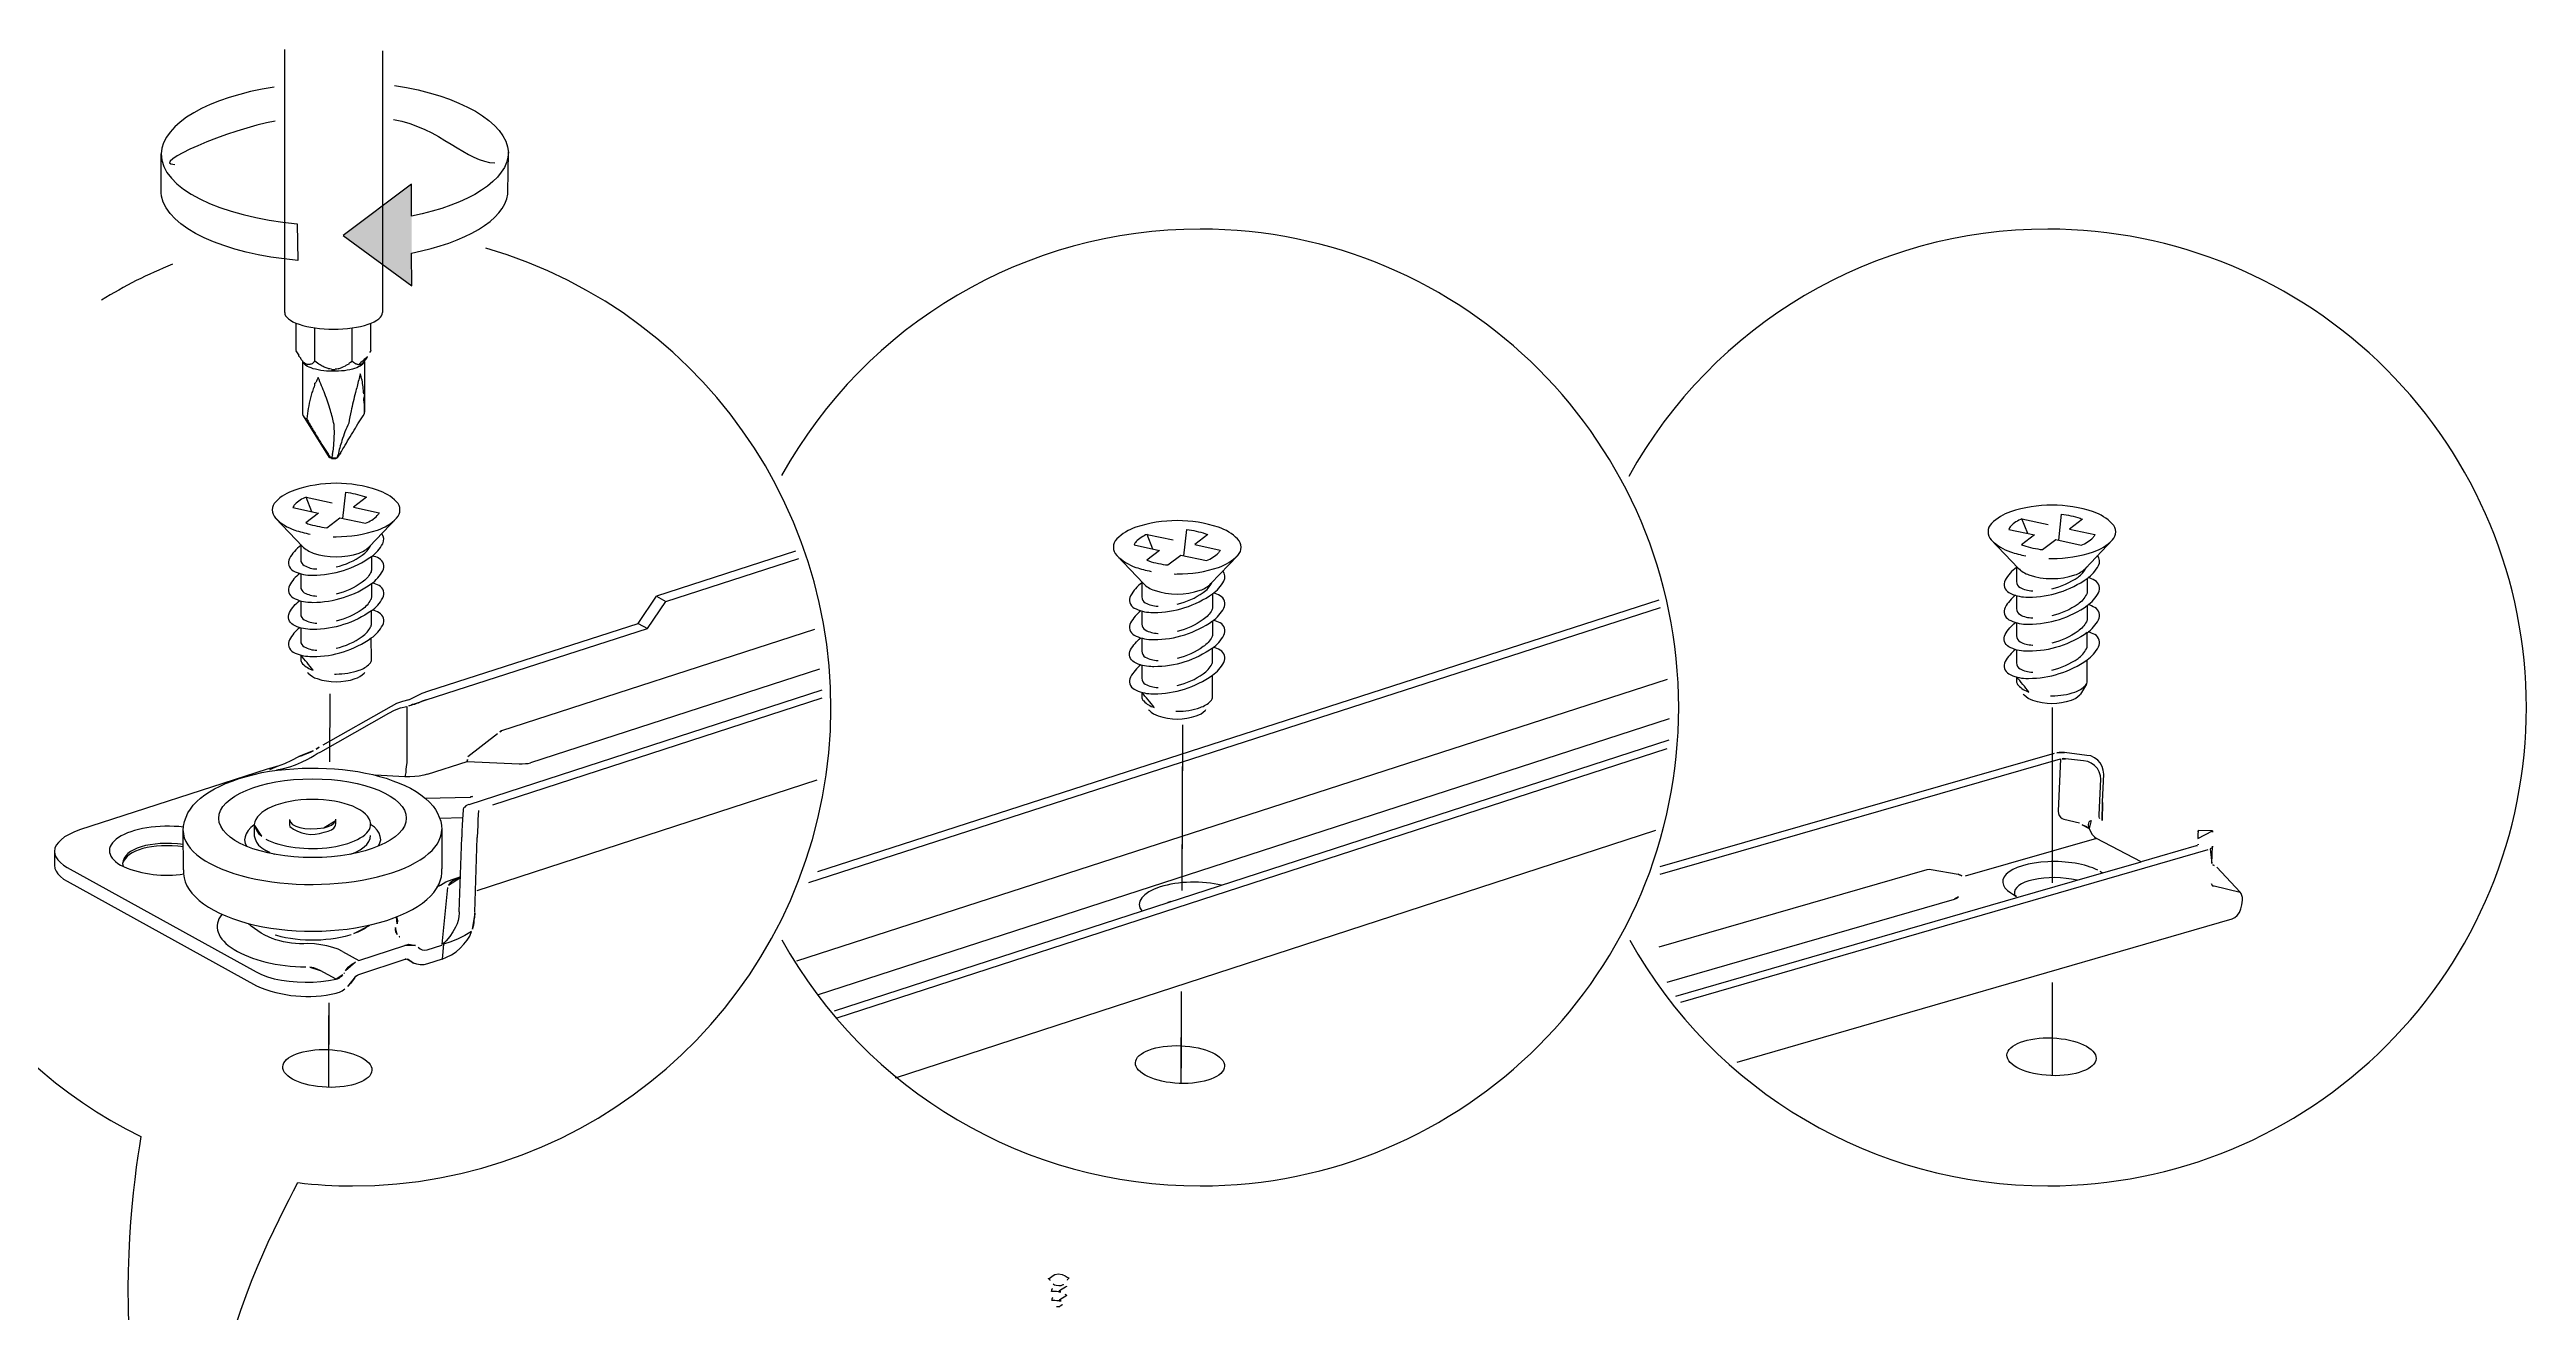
# Model space of a CAD drawing. Header units: metres. Extents: x -30.9 to 24.7, y -10.3 to 6.8.
# Drawn here: x 3.426 to 5.399, y 5.474 to 6.478 of the extents above; entities that cross this region are included whole.
import ezdxf

# ---------------------------------------------------------------- set-up
doc = ezdxf.new("R2010")
doc.units = ezdxf.units.M
doc.header["$MEASUREMENT"] = 0
doc.layers.add('PDF_Working_Num_Penna__255_Num_Penna__255', color=255, linetype='Continuous', lineweight=18)
doc.layers.add('PDF_Working_Num_Penna__7_Num_Penna__7', color=7, linetype='Continuous', lineweight=18)
doc.styles.add('GENERATED_STYLE_1', font='')
doc.styles.get('GENERATED_STYLE_1').set_extended_font_data('Arial')

msp = doc.modelspace()

# ---------------------------------------------------------------- hatches: boundary and pattern name
at = {"layer": 'PDF_Working_Num_Penna__7_Num_Penna__7', "linetype": 'Continuous', "lineweight": 18}
msp.add_hatch(color=7, dxfattribs=at).paths.add_polyline_path([(3.7145, 6.3703), (3.66, 6.3294), (3.7147, 6.2892)])

# ---------------------------------------------------------------- linework, layer by layer
at = {"layer": 'PDF_Working_Num_Penna__255_Num_Penna__255', "color": 255, "linetype": 'Continuous', "lineweight": 18, "flags": 128}
for points in [[(3.5154, 6.3606), (3.515, 6.3633), (3.515, 6.3943)], [(3.7913, 6.3623), (3.7914, 6.3638), (3.7917, 6.3958)], [(3.7145, 6.3447), (3.7145, 6.3703), (3.66, 6.3294), (3.7147, 6.2892), (3.7146, 6.3153)], [(3.6235, 6.3387), (3.6239, 6.3095)], [(3.6496, 5.9176), (3.6498, 5.9566)], [(5.0218, 5.8173), (5.0218, 5.9439)], [(4.3284, 5.815), (4.3289, 5.9318)], [(3.6487, 5.661), (3.6488, 5.7077)], [(4.3278, 5.6658), (4.328, 5.7149)], [(5.0218, 5.6726), (5.0218, 5.7218)]]:
    msp.add_lwpolyline(points, dxfattribs=at)
at = {"layer": 'PDF_Working_Num_Penna__255_Num_Penna__255', "color": 255, "linetype": 'Continuous', "lineweight": 18}
for points in [[(3.515, 6.3943), (3.515, 6.3671), (3.5615, 6.3444), (3.6235, 6.3387)], [(3.515, 6.3943), (3.515, 6.3671), (3.5615, 6.3444), (3.6235, 6.3387)], [(3.7917, 6.3958), (3.7917, 6.3734), (3.7603, 6.354), (3.7145, 6.3447)], [(3.7917, 6.3958), (3.7917, 6.3734), (3.7603, 6.354), (3.7145, 6.3447)], [(3.6239, 6.3095), (3.5651, 6.3147), (3.5203, 6.3353), (3.5154, 6.3606)], [(3.6239, 6.3095), (3.5651, 6.3147), (3.5203, 6.3353), (3.5154, 6.3606)], [(3.7146, 6.3153), (3.7574, 6.3239), (3.7886, 6.3415), (3.7913, 6.3623)], [(3.7146, 6.3153), (3.7574, 6.3239), (3.7886, 6.3415), (3.7913, 6.3623)]]:
    msp.add_open_spline(points, degree=3, dxfattribs=at)
at = {"layer": 'PDF_Working_Num_Penna__7_Num_Penna__7', "color": 7, "linetype": 'Continuous', "lineweight": 18, "flags": 128}
for points in [[(3.6136, 6.2679), (3.6136, 6.4775)], [(3.6913, 6.4766), (3.6913, 6.2679)], [(3.5154, 6.3606), (3.515, 6.3633), (3.515, 6.3943)], [(3.7913, 6.3623), (3.7914, 6.3638), (3.7917, 6.3958)], [(3.7145, 6.3447), (3.7145, 6.3703), (3.66, 6.3294), (3.7147, 6.2892), (3.7146, 6.3153)], [(3.6235, 6.3387), (3.6239, 6.3095)], [(3.6227, 6.238), (3.6227, 6.2594)], [(3.6673, 6.2291), (3.6673, 6.2556)], [(3.6822, 6.238), (3.6822, 6.2594)], [(3.6757, 6.2268), (3.6748, 6.226), (3.6737, 6.2253), (3.6724, 6.2246), (3.6709, 6.2239), (3.6692, 6.2234), (3.6674, 6.2228), (3.6654, 6.2223), (3.6633, 6.222), (3.6611, 6.2216), (3.6588, 6.2214), (3.6565, 6.2212), (3.654, 6.2211), (3.6517, 6.2211), (3.6493, 6.2212), (3.6469, 6.2213), (3.6446, 6.2215), (3.6423, 6.2218), (3.6402, 6.2222), (3.6381, 6.2227), (3.6363, 6.2232), (3.6345, 6.2238), (3.633, 6.2244), (3.6316, 6.225), (3.6304, 6.2258), (3.6295, 6.2265), (3.6288, 6.2273), (3.6284, 6.2277)], [(3.677, 6.2286), (3.677, 6.1886)], [(3.6493, 6.1524), (3.6284, 6.1855)], [(3.6306, 6.1209), (3.6514, 6.1164)], [(4.9974, 6.1035), (5.0182, 6.099)], [(4.0204, 6.0777), (3.9097, 6.042), (3.9172, 6.0378)], [(4.3006, 6.0912), (4.3214, 6.0867)], [(3.8951, 6.0202), (3.9026, 6.0163), (3.9172, 6.0378), (4.023, 6.072)], [(3.7124, 5.9593), (3.7176, 5.9621), (3.7231, 5.9646), (3.7284, 5.9665), (3.8951, 6.0202), (3.9097, 6.042)], [(4.0381, 5.8226), (4.7085, 6.039)], [(4.0311, 5.8138), (4.7094, 6.0328)], [(3.7262, 5.9593), (3.9025, 6.0163)], [(4.0355, 6.0155), (3.7862, 5.9347)], [(4.0395, 5.9837), (3.8094, 5.909)], [(3.7124, 5.9593), (3.7074, 5.958), (3.7027, 5.9563), (3.6983, 5.9541), (3.6438, 5.9231)], [(3.6496, 5.91), (3.6498, 5.9641)], [(3.7605, 5.8759), (4.0417, 5.9672)], [(3.7793, 5.8756), (4.0418, 5.9608)], [(4.7148, 5.9756), (4.0212, 5.751)], [(3.6422, 5.9179), (3.6966, 5.9488), (3.701, 5.9511), (3.7057, 5.953), (3.7107, 5.9541)], [(3.7107, 5.9541), (3.7107, 5.9143), (3.7107, 5.9118), (3.7107, 5.909), (3.7104, 5.9062), (3.7101, 5.9037), (3.7099, 5.9013), (3.7096, 5.8993), (3.7093, 5.898)], [(4.7164, 5.9441), (4.0377, 5.724)], [(4.3284, 5.8074), (4.3289, 5.9393)], [(5.0218, 5.8134), (5.0218, 5.9532)], [(3.7594, 5.9143), (3.7831, 5.9326)], [(4.0516, 5.7116), (4.7163, 5.9274)], [(4.0535, 5.7058), (4.7149, 5.9206)], [(3.602, 5.9049), (3.6007, 5.9044), (3.5996, 5.904), (3.45, 5.8557)], [(3.5329, 5.8239), (3.5327, 5.8551), (3.5329, 5.8587), (3.5338, 5.8623), (3.5349, 5.8659), (3.5363, 5.8692), (3.5385, 5.8723), (3.5407, 5.8753), (3.5434, 5.8783), (3.5465, 5.881), (3.5498, 5.8836), (3.5537, 5.8861), (3.5576, 5.8883), (3.562, 5.8905), (3.5664, 5.8927), (3.5717, 5.8946), (3.5772, 5.8966), (3.583, 5.8983), (3.5891, 5.8999), (3.5954, 5.9013), (3.6015, 5.9024), (3.6079, 5.9032), (3.6142, 5.9037), (3.6208, 5.9044), (3.6275, 5.9049), (3.6339, 5.9049), (3.6402, 5.9049), (3.6468, 5.9046), (3.6532, 5.9044), (3.6596, 5.9037), (3.6656, 5.903), (3.6717, 5.9022), (3.6778, 5.901), (3.6836, 5.8999), (3.6891, 5.8983), (3.6944, 5.8969), (3.6996, 5.8949), (3.7046, 5.893), (3.7093, 5.8911), (3.7138, 5.8889), (3.7182, 5.8864), (3.722, 5.8836), (3.7256, 5.8808), (3.7289, 5.8778), (3.7317, 5.8745), (3.7337, 5.872), (3.7353, 5.8689), (3.7367, 5.8659), (3.7378, 5.8626), (3.7383, 5.8593), (3.7386, 5.856), (3.7386, 5.8247)], [(3.607, 5.9035), (3.6126, 5.9046), (3.6176, 5.906), (3.6222, 5.9076), (3.627, 5.9096), (3.6319, 5.9121), (3.6344, 5.9135), (3.6369, 5.9149), (3.6394, 5.9165), (3.6422, 5.9179)], [(3.6079, 5.9065), (3.6137, 5.9087), (3.6192, 5.9112), (3.6247, 5.9143)], [(3.7273, 5.9002), (3.7243, 5.8993), (3.7207, 5.8985), (3.7171, 5.8983), (3.7132, 5.898), (3.7093, 5.898), (3.6855, 5.8993)], [(3.7273, 5.9002), (3.7588, 5.9101), (3.8002, 5.9082), (3.8028, 5.9082), (3.8053, 5.9085), (3.8075, 5.9087), (3.8094, 5.909)], [(4.7091, 5.8205), (5.028, 5.9124)], [(4.7093, 5.8265), (5.0233, 5.9168)], [(5.028, 5.9124), (5.0263, 5.8706), (5.0266, 5.8687), (5.0272, 5.8671), (5.028, 5.8659), (5.0294, 5.8649), (5.0307, 5.8643), (5.0432, 5.8613)], [(5.049, 5.9151), (5.0313, 5.9173)], [(5.0603, 5.8961), (5.06, 5.8988), (5.0589, 5.9019), (5.0575, 5.9047), (5.0553, 5.9069), (5.0526, 5.9088), (5.0498, 5.9102), (5.0465, 5.9107), (5.0321, 5.9124)], [(5.0626, 5.9002), (5.0622, 5.9033), (5.0614, 5.9063), (5.0598, 5.9091), (5.0578, 5.9113), (5.0551, 5.9132), (5.0523, 5.9146), (5.049, 5.9151)], [(5.0617, 5.8775), (5.0617, 5.8778), (5.0617, 5.8781), (5.0626, 5.9002)], [(3.7251, 5.881), (3.7616, 5.8819)], [(3.7668, 5.8073), (4.0377, 5.8955)], [(5.0595, 5.8646), (5.0592, 5.8651), (5.0589, 5.8662), (5.0589, 5.8676), (5.0603, 5.8961)], [(3.7552, 5.8654), (3.7373, 5.8648)], [(3.7602, 5.8759), (3.7588, 5.8753), (3.7577, 5.8748), (3.7569, 5.8739), (3.7563, 5.8734), (3.7558, 5.8723), (3.7558, 5.8714), (3.7555, 5.8679), (3.7552, 5.864), (3.7549, 5.8595), (3.7547, 5.8548), (3.7547, 5.8499)], [(3.7679, 5.8711), (3.7677, 5.8676), (3.7674, 5.8637), (3.7674, 5.8593), (3.7671, 5.8546), (3.7668, 5.8496)], [(3.45, 5.8557), (3.4456, 5.854), (3.4417, 5.8521), (3.4381, 5.8502), (3.4354, 5.8479), (3.4332, 5.8457), (3.4315, 5.8435), (3.4304, 5.841), (3.4301, 5.8385)], [(3.5893, 5.8598), (3.5866, 5.8576), (3.5844, 5.8551), (3.5827, 5.8526), (3.5819, 5.8502), (3.5816, 5.8477), (3.5821, 5.8449), (3.5833, 5.8424)], [(3.5893, 5.8601), (3.5893, 5.851), (3.5899, 5.8485), (3.591, 5.846), (3.5927, 5.8435), (3.5954, 5.8413), (3.5985, 5.8394)], [(3.6662, 5.8363), (3.6703, 5.838), (3.6736, 5.8399), (3.6767, 5.8421), (3.6789, 5.844), (3.6806, 5.8465), (3.6817, 5.8487), (3.682, 5.8512)], [(3.6883, 5.843), (3.6894, 5.8454), (3.69, 5.8479), (3.6897, 5.8504), (3.6889, 5.8532), (3.6872, 5.8554), (3.685, 5.8579), (3.682, 5.8601)], [(3.7525, 5.7904), (3.7547, 5.8499)], [(3.7649, 5.7901), (3.7668, 5.8496)], [(4.1001, 5.6582), (4.7057, 5.8555)], [(5.0509, 5.8568), (5.052, 5.8544), (5.0534, 5.8519), (5.0551, 5.8502), (5.0567, 5.8488), (4.9522, 5.8187)], [(5.1361, 5.843), (5.0924, 5.8303), (5.0567, 5.8488)], [(3.4301, 5.8385), (3.4304, 5.8363), (3.4312, 5.8341), (3.4329, 5.8319), (3.4348, 5.8297), (3.4373, 5.8277), (3.4403, 5.8258), (3.5907, 5.7426)], [(4.7084, 5.7626), (4.9218, 5.8242)], [(4.7257, 5.7184), (5.1457, 5.84)], [(4.9218, 5.8242), (4.9235, 5.8245), (4.9252, 5.8242), (4.9467, 5.8203)], [(5.0376, 5.8145), (5.0924, 5.8303)], [(5.1731, 5.8005), (5.1731, 5.8018), (5.1725, 5.8035), (5.172, 5.8049), (5.1712, 5.806), (5.1527, 5.8259)], [(3.7347, 5.8103), (3.7375, 5.8117), (3.742, 5.8142), (3.7469, 5.8161), (3.7525, 5.8181), (3.7536, 5.8186)], [(3.7389, 5.7645), (3.7436, 5.8097)], [(4.7217, 5.7232), (4.9945, 5.8021)], [(4.9945, 5.8021), (5.0376, 5.8145)], [(5.1493, 5.8112), (5.1499, 5.8112), (5.1505, 5.8112), (5.1712, 5.806)], [(3.7525, 5.7904), (3.7525, 5.7899), (3.7525, 5.7896), (3.7522, 5.7865), (3.7516, 5.7835), (3.7508, 5.7808), (3.7497, 5.7783), (3.7475, 5.7744), (3.745, 5.7708), (3.7422, 5.7672), (3.7406, 5.7658), (3.7389, 5.7645)], [(4.7149, 5.7343), (4.9437, 5.8005)], [(4.7706, 5.6705), (5.1648, 5.7849)], [(5.1648, 5.7849), (5.167, 5.7858), (5.1689, 5.7874), (5.1706, 5.7899), (5.1718, 5.7927), (5.1725, 5.796), (5.1731, 5.7996), (5.1731, 5.8005)], [(3.6665, 5.7722), (3.6654, 5.7719), (3.6618, 5.7708), (3.6579, 5.77), (3.654, 5.7692), (3.6502, 5.7686), (3.6463, 5.7683), (3.6422, 5.7677), (3.638, 5.7677), (3.6339, 5.7677), (3.63, 5.7677), (3.6258, 5.768), (3.6219, 5.7686), (3.6181, 5.7692), (3.6142, 5.7697), (3.6106, 5.7705), (3.6073, 5.7716), (3.6059, 5.7719)], [(3.6595, 5.7589), (3.6725, 5.7517), (3.7093, 5.7636)], [(3.7198, 5.7622), (3.7215, 5.7608), (3.7231, 5.76), (3.7251, 5.7598), (3.727, 5.76), (3.7386, 5.7639)], [(3.5907, 5.7426), (3.5951, 5.7404), (3.5998, 5.7387), (3.6051, 5.7371), (3.6109, 5.736), (3.617, 5.7351), (3.6234, 5.7346), (3.6297, 5.7343), (3.6361, 5.7343), (3.6424, 5.7349), (3.6485, 5.7357), (3.6546, 5.7368), (3.6419, 5.7437)], [(3.6692, 5.7376), (3.6701, 5.739), (3.6714, 5.7398), (3.6725, 5.7404), (3.7096, 5.7526)], [(3.7389, 5.7528), (3.7273, 5.749), (3.7243, 5.7482), (3.7215, 5.7482), (3.7187, 5.7487), (3.7162, 5.7495)], [(4.3277, 5.654), (4.328, 5.7268)], [(5.0218, 5.6602), (5.0218, 5.7342)], [(3.6486, 5.6509), (3.6489, 5.7178)]]:
    msp.add_lwpolyline(points, dxfattribs=at)
for points in [[(4.0095, 5.7682, 0.272589), (4.3428, 5.572, 0.414208), (4.724, 5.9532, 0.414208), (4.3428, 6.3344, 0.27263), (4.0094, 6.1382)], [(4.685, 5.7678, 0.27228), (5.0181, 5.572, 0.414217), (5.3993, 5.9532, 0.414217), (5.0181, 6.3344, 0.27328), (4.6843, 6.1374)], [(3.624, 5.5746, 0.028268), (3.6675, 5.572, 0.867795), (3.7738, 6.3192)], [(3.6482, 6.2233, -0.043489), (3.6449, 6.2245, -0.028941), (3.6417, 6.2262, -0.027814), (3.6376, 6.2291), (3.6376, 6.2557)], [(3.6366, 6.2081, 0.007869), (3.6352, 6.2041, 0.014223), (3.6341, 6.2, 0.021241), (3.6323, 6.1916, 0.013319), (3.6311, 6.1832, -0.252698), (3.6279, 6.1871), (3.6279, 6.1886), (3.6279, 6.2286)], [(3.6515, 6.1546, 0.001011), (3.6521, 6.1577, 0.007179), (3.6527, 6.163, 0.007043), (3.653, 6.1683, 0.011979), (3.6531, 6.1736, 0.009575), (3.6528, 6.1788, 0.006006), (3.6515, 6.1844, 0.003724), (3.65, 6.1899, 0.007838), (3.6479, 6.1965, 0.009684), (3.6455, 6.2031, 0.007719), (3.6429, 6.2096, 0.000609), (3.6402, 6.2161, 0.013718), (3.6383, 6.2122)], [(3.6765, 6.2031, 0.015051), (3.676, 6.2087, 0.020527), (3.6751, 6.2141, 0.010169), (3.6737, 6.2192, -0.001261), (3.6725, 6.2142, 0.003357), (3.6712, 6.2091, 0.001688), (3.6699, 6.2042, 0.002597), (3.6681, 6.1968, 0.005765), (3.6664, 6.1895, 0.005264), (3.6645, 6.1799, 0.008184), (3.6615, 6.1729, 0.012561), (3.6591, 6.1659, 0.014081), (3.6574, 6.1602, 0.00899), (3.656, 6.1546)], [(3.658, 6.1562, 0.005193), (3.6606, 6.1604, -0.002092), (3.6647, 6.1673, -0.003878), (3.6688, 6.1741, -0.00092), (3.6729, 6.1808, 0.000432), (3.677, 6.1874, -0.003546), (3.677, 6.1924, 0.005692), (3.6769, 6.1973)], [(3.6311, 6.1832, 0.005874), (3.6354, 6.1756, 0.001858), (3.6401, 6.1678, 0.004167), (3.6441, 6.1613, 0.011524), (3.6484, 6.1548)], [(3.3523, 6.1677, 0.151257), (3.2863, 5.9532, 0.285739), (3.499, 5.6113)], [(3.6352, 6.1092), (3.6306, 6.1209, 0.10194), (3.6217, 6.1151, 0.119539), (3.6201, 6.1125), (3.6405, 6.1081), (3.6303, 6.1003, 0.014954), (3.632, 6.0997, 0.054045), (3.647, 6.0965), (3.6575, 6.1044), (3.6779, 6.1001, 0.106532), (3.6873, 6.1061)], [(3.6599, 6.1039), (3.6622, 6.1247, -0.053251), (3.677, 6.1214, -0.01905), (3.6788, 6.1207), (3.6684, 6.1128), (3.6887, 6.1084, -0.110272), (3.6873, 6.1061)], [(3.6064, 6.104, 0.116798), (3.6215, 6.0946, 0.030475), (3.6337, 6.0914)], [(3.652, 6.0893, 0.003667), (3.6545, 6.0893, 0.08035), (3.6875, 6.0946, 0.116369), (3.7026, 6.104)], [(5.002, 6.0918), (4.9974, 6.1035, 0.102413), (4.9885, 6.0977, 0.120119), (4.9869, 6.095), (5.0073, 6.0907), (4.9971, 6.0829, 0.015793), (4.9988, 6.0823, 0.054325), (5.0138, 6.079), (5.0243, 6.087), (5.0447, 6.0826, 0.107057), (5.0541, 6.0887)], [(5.0267, 6.0865), (5.029, 6.1072, -0.05302), (5.0438, 6.104, -0.021839), (5.0456, 6.1033), (5.0352, 6.0953), (5.0555, 6.091, -0.11409), (5.0541, 6.0887)], [(3.6263, 6.0822, 0.114921), (3.6173, 6.072, 0.41391), (3.6203, 6.0622, 0.116186), (3.6336, 6.0587, 0.003871), (3.6359, 6.0586, 0.154895), (3.6827, 6.0736), (3.6827, 6.0632, -0.126184), (3.682, 6.0606, -0.116502), (3.6753, 6.053, -0.095662), (3.6545, 6.0436)], [(3.6263, 6.0831), (3.6263, 6.071, 0.275912), (3.6291, 6.0663, 0.116626), (3.639, 6.0636)], [(3.6545, 6.0652, 0.095473), (3.6753, 6.0746, 0.116604), (3.682, 6.0822)], [(3.6825, 6.0734, 0.116279), (3.6916, 6.0837, 0.301533), (3.6909, 6.0917)], [(4.3052, 6.0795), (4.3006, 6.0912, 0.102645), (4.2917, 6.0854, 0.120799), (4.2902, 6.0828), (4.3105, 6.0784), (4.3004, 6.0706, 0.01498), (4.302, 6.07, 0.054553), (4.3171, 6.0668), (4.3275, 6.0747), (4.3479, 6.0704, 0.106514), (4.3573, 6.0764)], [(4.3299, 6.0742), (4.3322, 6.095, -0.053246), (4.347, 6.0917, -0.018317), (4.3489, 6.091), (4.3385, 6.0831), (4.3588, 6.0787, -0.10858), (4.3573, 6.0764)], [(4.9732, 6.0866, 0.116584), (4.9883, 6.0772, 0.030475), (5.0005, 6.074)], [(5.0188, 6.0719, 0.003649), (5.0213, 6.0719, 0.080338), (5.0543, 6.0772, 0.116154), (5.0694, 6.0866)], [(3.6255, 6.06, 0.106812), (3.6173, 6.0504, 0.413672), (3.6203, 6.0406, 0.115897), (3.6336, 6.0371, 0.005817), (3.6359, 6.037, 0.154802), (3.6827, 6.0519), (3.6827, 6.0416, -0.124512), (3.682, 6.039, -0.115782), (3.6753, 6.0314, -0.095662), (3.6545, 6.022)], [(3.6263, 6.0598), (3.6263, 6.0494, 0.27633), (3.6291, 6.0447, 0.115337), (3.639, 6.042), (3.6392, 6.042)], [(3.6825, 6.0518, 0.117357), (3.6916, 6.0621, 0.414389), (3.6887, 6.072, 0.048559), (3.6835, 6.0741)], [(4.2764, 6.0743, 0.116154), (4.2915, 6.0649, 0.029789), (4.3037, 6.0617)], [(4.3221, 6.0596, 0.0055), (4.3245, 6.0596, 0.080353), (4.3575, 6.0649, 0.116154), (4.3726, 6.0743)], [(4.3525, 6.0437, 0.116738), (4.3617, 6.054, 0.301593), (4.3609, 6.062)], [(4.9931, 6.0648, 0.114703), (4.9841, 6.0546, 0.413195), (4.9871, 6.0448, 0.1165), (5.0004, 6.0412, 0.003875), (5.0027, 6.0412, 0.154835), (5.0495, 6.0561), (5.0495, 6.0457, -0.124091), (5.0488, 6.0432, -0.117083), (5.0421, 6.0356, -0.095642), (5.0213, 6.0262)], [(4.9931, 6.0657), (4.9931, 6.0536, 0.275494), (4.9959, 6.0488, 0.116644), (5.0058, 6.0462)], [(5.0213, 6.0478, 0.095483), (5.0421, 6.0572, 0.116844), (5.0488, 6.0648)], [(5.0493, 6.056, 0.115791), (5.0584, 6.0663, 0.299664), (5.0577, 6.0743)], [(3.6545, 6.0004, 0.095831), (3.6753, 6.0098, 0.116844), (3.682, 6.0174, 0.126044), (3.6827, 6.02), (3.6827, 6.0303, -0.154802), (3.6359, 6.0154, -0.009668), (3.6336, 6.0155, -0.116828), (3.6203, 6.019, -0.413844), (3.6173, 6.0288, -0.106621), (3.6255, 6.0384)], [(3.6263, 6.0382), (3.6263, 6.0278, 0.276426), (3.6291, 6.0231, 0.117456), (3.639, 6.0204), (3.6392, 6.0204)], [(3.6825, 6.0302, 0.11671), (3.6916, 6.0405, 0.41433), (3.6887, 6.0504, 0.046374), (3.6835, 6.0525)], [(4.2963, 6.0525, 0.114485), (4.2874, 6.0423, 0.414728), (4.2903, 6.0325, 0.116828), (4.3036, 6.029, 0.007731), (4.3059, 6.0289, 0.154857), (4.3527, 6.0439), (4.3527, 6.0335, -0.126184), (4.3521, 6.0309, -0.116831), (4.3453, 6.0233, -0.096124), (4.3245, 6.0139)], [(4.2963, 6.0534), (4.2963, 6.0413, 0.27661), (4.2991, 6.0366, 0.116955), (4.309, 6.0339)], [(4.3245, 6.0355, 0.095587), (4.3453, 6.0449, 0.117172), (4.3521, 6.0525)], [(4.3525, 6.0221, 0.117601), (4.3617, 6.0324, 0.414246), (4.3587, 6.0423, 0.049261), (4.3535, 6.0444)], [(4.9923, 6.0426, 0.106273), (4.9841, 6.033, 0.413368), (4.9871, 6.0232, 0.116186), (5.0004, 6.0196, 0.005808), (5.0027, 6.0196, 0.154911), (5.0495, 6.0345), (5.0495, 6.0241, -0.122436), (5.0488, 6.0216, -0.116023), (5.0421, 6.014, -0.095662), (5.0213, 6.0046)], [(4.9931, 6.0424), (4.9931, 6.032, 0.276748), (4.9959, 6.0272, 0.116184), (5.0058, 6.0246), (5.006, 6.0246)], [(5.0493, 6.0344, 0.116869), (5.0584, 6.0447, 0.412806), (5.0555, 6.0545, 0.047968), (5.0503, 6.0567)], [(3.6533, 5.9799, 0.003768), (3.6545, 5.9799, 0.080726), (3.6728, 5.9829, 0.116752), (3.6812, 5.9881, 0.199195), (3.6827, 5.9918), (3.6825, 6.0086, 0.11671), (3.6916, 6.0189, 0.413448), (3.6887, 6.0287, 0.044935), (3.6835, 6.0309)], [(4.2955, 6.0303, 0.106503), (4.2874, 6.0207, 0.415875), (4.2903, 6.0109, 0.116513), (4.3036, 6.0074, 0.00774), (4.3059, 6.0073, 0.155026), (4.3527, 6.0222), (4.3527, 6.0119, -0.124929), (4.3521, 6.0093, -0.116301), (4.3453, 6.0017, -0.095786), (4.3245, 5.9923)], [(4.2963, 6.0301), (4.2963, 6.0197, 0.276868), (4.2991, 6.015, 0.115648), (4.309, 6.0123), (4.3092, 6.0123)], [(4.3525, 6.0005, 0.116738), (4.3617, 6.0108, 0.413793), (4.3587, 6.0207, 0.046348), (4.3535, 6.0228)], [(5.0213, 5.983, 0.095483), (5.0421, 5.9923, 0.116553), (5.0488, 6, 0.123542), (5.0495, 6.0025), (5.0495, 6.0129, -0.154829), (5.0027, 5.998, -0.009668), (5.0004, 5.998, -0.116513), (4.9871, 6.0016, -0.413324), (4.9841, 6.0114, -0.106312), (4.9923, 6.021)], [(4.9931, 6.0208), (4.9931, 6.0104, 0.276007), (4.9959, 6.0056, 0.117456), (5.0058, 6.003), (5.006, 6.003)], [(5.0493, 6.0128, 0.116006), (5.0584, 6.0231, 0.413139), (5.0555, 6.0329, 0.04649), (5.0503, 6.0351)], [(3.6255, 6.0168, 0.106812), (3.6173, 6.0072, 0.413695), (3.6203, 5.9974, 0.116199), (3.6336, 5.9939, 0.007736), (3.6359, 5.9938, 0.154976), (3.6825, 6.0086)], [(3.6263, 6.0166), (3.6263, 6.0062, 0.275077), (3.6291, 6.0015, 0.116202), (3.639, 5.9988)], [(4.3245, 5.9707, 0.096293), (4.3453, 5.9801, 0.116453), (4.3521, 5.9877, 0.124096), (4.3527, 5.9903), (4.3527, 6.0006, -0.154851), (4.3059, 5.9857, -0.007736), (4.3036, 5.9858, -0.116199), (4.2903, 5.9893, -0.414282), (4.2874, 5.9991, -0.106312), (4.2955, 6.0087)], [(4.2963, 6.0085), (4.2963, 5.9981, 0.276707), (4.2991, 5.9934, 0.116901), (4.309, 5.9907), (4.3092, 5.9907)], [(4.3233, 5.9502, 0.003768), (4.3245, 5.9502, 0.080999), (4.3428, 5.9532, 0.117176), (4.3512, 5.9584, 0.19888), (4.3527, 5.962), (4.3525, 5.9789, 0.116954), (4.3617, 5.9892, 0.41363), (4.3587, 5.999, 0.045601), (4.3535, 6.0012)], [(4.9923, 5.9994, 0.106273), (4.9841, 5.9898, 0.413398), (4.9871, 5.98, 0.116815), (5.0004, 5.9764, 0.005808), (5.0027, 5.9764, 0.154911), (5.0493, 5.9912)], [(4.9931, 5.9992), (4.9931, 5.9888, 0.276489), (4.9959, 5.984, 0.115778), (5.0058, 5.9814)], [(5.0201, 5.9625, 0.007649), (5.0213, 5.9625, 0.080774), (5.0396, 5.9655, 0.116752), (5.048, 5.9707, 0.198427), (5.0495, 5.9743), (5.0493, 5.9912, 0.116222), (5.0584, 6.0015, 0.413169), (5.0555, 6.0113, 0.046511), (5.0503, 6.0135)], [(3.6323, 5.9805, 0.115997), (3.6393, 5.9762, 0.161712), (3.6697, 5.9762, 0.116069), (3.6767, 5.9805)], [(4.2955, 5.9871, 0.106772), (4.2874, 5.9775, 0.415327), (4.2903, 5.9677, 0.115859), (4.3036, 5.9642, 0.003875), (4.3059, 5.9641, 0.154857), (4.3525, 5.9789)], [(4.2963, 5.9869), (4.2963, 5.9765, 0.277028), (4.2991, 5.9718, 0.116513), (4.309, 5.9691)], [(5.0488, 5.9717), (5.0441, 5.9639, -0.068916), (5.0435, 5.9631, -0.115559), (5.0365, 5.9587, -0.161444), (5.0061, 5.9587, -0.114736), (4.9991, 5.9631)], [(4.3023, 5.9508, 0.116219), (4.3093, 5.9465, 0.162419), (4.3397, 5.9465, 0.116114), (4.3467, 5.9508)], [(3.6173, 5.864), (3.6173, 5.8604), (3.6173, 5.8595), (3.6176, 5.8585, 0.267606), (3.6449, 5.8538), (3.6482, 5.8546), (3.6507, 5.8557), (3.6526, 5.857), (3.6538, 5.8587), (3.654, 5.8595), (3.6543, 5.8604), (3.6543, 5.8642)], [(3.4301, 5.8385), (3.4301, 5.8275), (3.4304, 5.825), (3.4315, 5.8228), (3.4329, 5.8206), (3.4348, 5.8186), (3.4373, 5.8164), (3.4403, 5.8148), (3.591, 5.7313, 0.157756), (3.6546, 5.7255), (3.656, 5.726), (3.6571, 5.7263), (3.6582, 5.7268), (3.6593, 5.7274), (3.6604, 5.7282), (3.6615, 5.729)], [(3.4843, 5.8289), (3.4846, 5.8275), (3.4851, 5.8264, 0.137566), (3.5332, 5.8206)], [(3.6595, 5.7589), (3.656, 5.7606), (3.6518, 5.762), (3.6471, 5.7633), (3.6424, 5.7642), (3.6372, 5.765), (3.6319, 5.7652, -0.209247), (3.5844, 5.7811)]]:
    msp.add_lwpolyline(points, format="xyb", dxfattribs=at)
for points in [[(3.6725, 6.2264, 0.09896), (3.6738, 6.2266, 0.067852), (3.6751, 6.2273, 0.038923), (3.6765, 6.2284, 0.033905), (3.6777, 6.2299, 0.030519), (3.6796, 6.2328, 0.01524)], [(3.6508, 6.1517, 0.158975), (3.6553, 6.1521, -0.014541)], [(3.6215, 6.1265, 0.115919), (3.6064, 6.1172, 0.414158), (3.6062, 6.1042), (3.6277, 6.0816, 0.116268), (3.6362, 6.0763, 0.162667), (3.6728, 6.0763, 0.11643), (3.6812, 6.0816), (3.7027, 6.1042, 0.414158), (3.7026, 6.1172, 0.115919), (3.6875, 6.1265, 0.162243)], [(4.2915, 6.0968, 0.11594), (4.2764, 6.0875, 0.413842), (4.2763, 6.0744), (4.2977, 6.0519, 0.116654), (4.3062, 6.0466, 0.162687), (4.3428, 6.0466, 0.116479), (4.3513, 6.0519), (4.3728, 6.0744, 0.413707), (4.3726, 6.0875, 0.116154), (4.3575, 6.0968, 0.162243)], [(4.9883, 6.1091, 0.116114), (4.9732, 6.0998, 0.414947), (4.973, 6.0867), (4.9945, 6.0642, 0.116268), (5.003, 6.0589, 0.162667), (5.0396, 6.0589, 0.116777), (5.048, 6.0641), (5.0695, 6.0867, 0.414293), (5.0694, 6.0997, 0.115899), (5.0543, 6.1091, 0.162243)], [(3.6263, 5.995), (3.6263, 5.9917, 0.19722), (3.6278, 5.9881, 0.116305), (3.6362, 5.9829, 0.00868)], [(4.2963, 5.9653), (4.2963, 5.962, 0.197719), (4.2978, 5.9584, 0.117116), (4.3062, 5.9532, 0.01298)], [(4.9931, 5.9776), (4.9931, 5.9743, 0.198427), (4.9946, 5.9707, 0.117079), (5.003, 5.9655, 0.010791)]]:
    msp.add_lwpolyline(points, format="xyb", close=True, dxfattribs=at)
for points in [[(3.7262, 5.9593), (3.7229, 5.9583), (3.7198, 5.9568), (3.7184, 5.9563), (3.7168, 5.9557), (3.7154, 5.9555), (3.714, 5.9549), (3.7124, 5.9546)], [(3.6385, 5.92), (3.641, 5.9217)], [(3.7862, 5.9347), (3.7848, 5.9339)], [(3.6079, 5.9065), (3.602, 5.9046), (3.6018, 5.9037)], [(3.602, 5.9046), (3.602, 5.9049), (3.6018, 5.9044)], [(3.6247, 5.9143), (3.6275, 5.9149), (3.6297, 5.916), (3.6319, 5.9168), (3.6341, 5.9176), (3.6361, 5.9187)], [(3.7588, 5.9101), (3.7591, 5.9118)], [(5.0313, 5.9173), (5.0294, 5.9173), (5.0272, 5.9173), (5.0252, 5.917)], [(5.0321, 5.9124), (5.0307, 5.9126), (5.0294, 5.9124)], [(3.7616, 5.8819), (3.7618, 5.8822), (3.7624, 5.8822), (3.7627, 5.8822), (3.763, 5.8822)], [(3.6449, 5.8573), (3.6482, 5.8585), (3.6507, 5.8595), (3.6526, 5.861), (3.6538, 5.8626)], [(5.0509, 5.8568), (5.0506, 5.8585), (5.0504, 5.8598), (5.0506, 5.861), (5.0509, 5.8621), (5.0518, 5.8629), (5.0526, 5.8632)], [(5.0617, 5.8775), (5.0612, 5.8632)], [(3.5893, 5.8601), (3.5899, 5.8576), (3.591, 5.8554), (3.5927, 5.8529), (3.5954, 5.8507)], [(5.0509, 5.8568), (5.0482, 5.8585), (5.0454, 5.8598)], [(5.1361, 5.843), (5.1366, 5.8432), (5.1372, 5.8432)], [(5.1493, 5.8549), (5.1377, 5.8551), (5.1377, 5.8549), (5.1377, 5.8541), (5.1375, 5.8529), (5.1375, 5.851), (5.1375, 5.8488)], [(5.1377, 5.8541), (5.1377, 5.8549)], [(5.1377, 5.8444), (5.1377, 5.8438)], [(5.1488, 5.8289), (5.1493, 5.8427), (5.1491, 5.8419), (5.1485, 5.841), (5.1474, 5.8405)], [(5.1493, 5.8549), (5.1493, 5.8546), (5.1493, 5.8538)], [(3.5985, 5.8393), (3.6018, 5.8377)], [(3.6051, 5.8363), (3.6048, 5.8363)], [(3.6673, 5.8369), (3.667, 5.8366)], [(5.0617, 5.8214), (5.0598, 5.8225)], [(5.1505, 5.8273), (5.1496, 5.8278)], [(3.7359, 5.8126), (3.7367, 5.8119)], [(3.7535, 5.8178), (3.7533, 5.8175), (3.75, 5.8164), (3.7475, 5.815), (3.7453, 5.8134), (3.7441, 5.8117)], [(4.9437, 5.8005), (4.9451, 5.801), (4.9461, 5.8015), (4.947, 5.8023)], [(4.9467, 5.8203), (4.9494, 5.8192)], [(4.9915, 5.8046), (4.9915, 5.804)], [(4.9918, 5.8035), (4.9931, 5.8027)], [(5.1493, 5.8112), (5.1485, 5.8126)], [(3.7027, 5.7863), (3.7033, 5.7835), (3.703, 5.7808)], [(3.7646, 5.786), (3.7643, 5.7838), (3.7641, 5.7819), (3.7638, 5.7799), (3.7635, 5.7783), (3.763, 5.7766)], [(3.7646, 5.786), (3.7646, 5.7865), (3.7649, 5.7871), (3.7649, 5.7877), (3.7649, 5.7882), (3.7649, 5.7888), (3.7649, 5.7894), (3.7649, 5.7896)], [(4.3195, 5.7986), (4.317, 5.7978)], [(3.6811, 5.7796), (3.6794, 5.7786), (3.6772, 5.7769), (3.6745, 5.7755), (3.6717, 5.7741), (3.6687, 5.773)], [(3.7019, 5.778), (3.7016, 5.776), (3.7019, 5.7744), (3.703, 5.7724)], [(3.7046, 5.7708), (3.7049, 5.7705), (3.7052, 5.7705)], [(3.7093, 5.7636), (3.7124, 5.7645), (3.7151, 5.7642), (3.7176, 5.7636)], [(3.7386, 5.7639), (3.7389, 5.7639)], [(3.7389, 5.7528), (3.7425, 5.7542), (3.7464, 5.7562), (3.75, 5.7586), (3.7533, 5.7614), (3.7561, 5.7645), (3.7588, 5.7677), (3.761, 5.7711), (3.7624, 5.7747), (3.7571, 5.7716), (3.7516, 5.7689), (3.7458, 5.7664), (3.74, 5.7645)], [(3.6419, 5.7437), (3.6394, 5.7448), (3.6366, 5.7457), (3.6336, 5.7462)], [(3.662, 5.7434), (3.6642, 5.7462), (3.667, 5.7487), (3.6698, 5.7504)], [(3.7096, 5.7526), (3.7102, 5.7526)], [(3.7162, 5.7495), (3.7107, 5.7528), (3.7118, 5.7526)], [(3.711, 5.7528), (3.7146, 5.7509)], [(3.7162, 5.7495), (3.7154, 5.7501)], [(3.6546, 5.7368), (3.6557, 5.7371), (3.6568, 5.7376), (3.6579, 5.7385), (3.659, 5.739), (3.6598, 5.7401)], [(3.6607, 5.7412), (3.6612, 5.7418)], [(3.6692, 5.7376), (3.6676, 5.7354), (3.6659, 5.7332), (3.6637, 5.731)]]:
    msp.add_lwpolyline(points, close=True, dxfattribs=at)
at = {"layer": 'PDF_Working_Num_Penna__7_Num_Penna__7', "color": 7, "linetype": 'Continuous', "lineweight": 18}
for centre, radius, start, end in [((3.6666, 5.9555), 0.3788, 112.0945, 121.6837), ((3.6434, 6.2422), 0.0203, 212.9173, 220.7233), ((3.631, 6.2341), 0.00811, 298.7445, 310.568), ((3.6523, 6.2442), 0.0216, 266.3047, 273.6953), ((3.6523, 6.2399), 0.0172, 283.607, 292.7913)]:
    msp.add_arc(centre, radius, start, end, dxfattribs=at)
for centre, major_axis, ratio, start_param, end_param in [((3.6486, 6.2667), (-0.035, 0.0012), 0.342132, 6.277499, 7.976106), ((3.6557, 6.2669), (0.0356, 0.001), 0.342221, 4.610964, 6.288416), ((3.6357, 5.8596), (0.0464, 0.0002), 0.43953, 0.041519, 3.107833), ((3.6358, 5.8598), (0.0462, 0.0004), 0.40991, 3.76559, 6.308403), ((3.6493, 5.871), (0.0319, 0.0077), 0.384183, 3.090126, 4.483564), ((3.5208, 5.839), (-0.0469, 0.0002), 0.418194, 4.453278, 6.99067), ((3.533, 5.8216), (-0.0486, 0.0081), 0.449714, 4.789459, 6.31988), ((3.5387, 5.8161), (-0.0547, 0.0117), 0.443234, 4.911226, 6.236304), ((3.6356, 5.8555), (0.103, 0.0003), 0.419958, 3.14475, 6.287029), ((3.6358, 5.8222), (0.1029, 0.0002), 0.459319, 3.100154, 6.331837), ((5.0247, 5.8136), (-0.0426, 0.0009), 0.395061, 3.831956, 6.977518), ((4.3369, 5.7967), (0.0426, 0.0005), 0.407663, 0.998029, 3.441604), ((5.0266, 5.804), (-0.0352, 0.0018), 0.383839, 4.301425, 6.368404), ((3.6264, 5.7761), (-0.0667, 0.0032), 0.441157, 5.969214, 7.934079)]:
    msp.add_ellipse(centre, major_axis=major_axis, ratio=ratio, start_param=start_param, end_param=end_param, dxfattribs=at)
for centre, major_axis, ratio in [((3.6357, 5.865), (0.0747, 0.0001), 0.420207), ((4.3267, 5.6687), (-0.0355, 0.0014), 0.422459), ((5.021, 5.6749), (-0.0355, 0.0014), 0.422437), ((3.6475, 5.6656), (-0.0355, 0.0014), 0.422331)]:
    msp.add_ellipse(centre, major_axis=major_axis, ratio=ratio, dxfattribs=at)
for points in [[(3.6051, 6.4476), (3.5533, 6.4395), (3.5162, 6.4187), (3.515, 6.3943)], [(3.7011, 6.4489), (3.7531, 6.4408), (3.7905, 6.42), (3.7917, 6.3954)], [(3.606, 6.4205), (3.5699, 6.4142), (3.5046, 6.386), (3.5259, 6.386)], [(3.7001, 6.4218), (3.7365, 6.4156), (3.7594, 6.3872), (3.7808, 6.3872)], [(3.515, 6.3943), (3.515, 6.3671), (3.5615, 6.3444), (3.6235, 6.3387)], [(3.7917, 6.3958), (3.7917, 6.3734), (3.7603, 6.354), (3.7145, 6.3447)], [(3.6239, 6.3095), (3.5651, 6.3147), (3.5203, 6.3353), (3.5154, 6.3606)], [(3.7146, 6.3153), (3.7574, 6.3239), (3.7886, 6.3415), (3.7913, 6.3623)], [(3.6248, 6.2337), (3.6263, 6.2337), (3.6211, 6.238), (3.6227, 6.238)], [(3.6822, 6.238), (3.6829, 6.238), (3.6807, 6.2361), (3.6814, 6.2361)], [(3.6263, 6.2311), (3.6273, 6.2311), (3.6237, 6.2337), (3.6248, 6.2337)], [(3.6293, 6.2276), (3.6299, 6.2276), (3.6273, 6.2289), (3.628, 6.2289)], [(3.6307, 6.2268), (3.6312, 6.2268), (3.6287, 6.2276), (3.6293, 6.2276)], [(3.6321, 6.2264), (3.6325, 6.2264), (3.6302, 6.2268), (3.6307, 6.2268)], [(3.6334, 6.2265), (3.6338, 6.2265), (3.6316, 6.2264), (3.6321, 6.2264)], [(3.6349, 6.227), (3.6355, 6.227), (3.6329, 6.2265), (3.6334, 6.2265)], [(3.6376, 6.2291), (3.6382, 6.2291), (3.6357, 6.228), (3.6363, 6.228)], [(3.6509, 6.2227), (3.6518, 6.2227), (3.6472, 6.2233), (3.6482, 6.2233)], [(3.6563, 6.2231), (3.6572, 6.2231), (3.6528, 6.2227), (3.6537, 6.2227)], [(3.662, 6.2254), (3.663, 6.2254), (3.6579, 6.224), (3.659, 6.224)], [(3.6647, 6.2272), (3.6658, 6.2272), (3.6609, 6.2254), (3.662, 6.2254)], [(3.6673, 6.2291), (3.6684, 6.2291), (3.6636, 6.2272), (3.6647, 6.2272)], [(3.6682, 6.2283), (3.6687, 6.2283), (3.6669, 6.2291), (3.6673, 6.2291)], [(3.6703, 6.2269), (3.6711, 6.2269), (3.6674, 6.2283), (3.6682, 6.2283)], [(3.6714, 6.2265), (3.6717, 6.2265), (3.67, 6.2269), (3.6703, 6.2269)], [(3.6725, 6.2264), (3.6729, 6.2264), (3.671, 6.2265), (3.6714, 6.2265)], [(3.6765, 6.2277), (3.6766, 6.2277), (3.6757, 6.2268), (3.6757, 6.2268)], [(3.6366, 6.2081), (3.6381, 6.2081), (3.6368, 6.2122), (3.6383, 6.2122)], [(3.6765, 6.2031), (3.6784, 6.2031), (3.6749, 6.1973), (3.6769, 6.1973)], [(3.658, 6.1562), (3.6589, 6.1562), (3.6559, 6.1541), (3.6567, 6.1541)], [(3.6496, 6.1532), (3.6502, 6.1532), (3.6477, 6.1548), (3.6484, 6.1548)], [(3.6508, 6.1517), (3.6514, 6.1517), (3.6487, 6.1524), (3.6493, 6.1524)], [(3.6508, 6.1517), (3.6515, 6.1517), (3.6489, 6.1532), (3.6496, 6.1532)], [(3.6512, 6.1531), (3.6517, 6.1531), (3.6503, 6.1517), (3.6508, 6.1517)], [(3.6515, 6.1546), (3.652, 6.1546), (3.6507, 6.1531), (3.6512, 6.1531)], [(3.6567, 6.1541), (3.6576, 6.1541), (3.6545, 6.1521), (3.6553, 6.1521)], [(3.6556, 6.1524), (3.6558, 6.1524), (3.6553, 6.1521), (3.6553, 6.1521)], [(3.6556, 6.1533), (3.6561, 6.1533), (3.6555, 6.1546), (3.656, 6.1546)], [(3.682, 6.0822), (3.6822, 6.0822), (3.6821, 6.0826), (3.6822, 6.0826)], [(3.639, 6.0636), (3.639, 6.0636), (3.6391, 6.0636), (3.6392, 6.0636)], [(5.0488, 6.0648), (5.049, 6.0648), (5.0489, 6.0652), (5.049, 6.0652)], [(4.3521, 6.0525), (4.3522, 6.0525), (4.3521, 6.0529), (4.3523, 6.0529)], [(5.0058, 6.0462), (5.0058, 6.0462), (5.0059, 6.0462), (5.006, 6.0462)], [(4.309, 6.0339), (4.3091, 6.0339), (4.3091, 6.0339), (4.3092, 6.0339)], [(3.639, 5.9988), (3.639, 5.9988), (3.6391, 5.9988), (3.6392, 5.9988)], [(3.6316, 5.9813), (3.632, 5.9813), (3.6319, 5.9805), (3.6323, 5.9805)], [(3.6767, 5.9805), (3.677, 5.9805), (3.677, 5.9813), (3.6773, 5.9813)], [(5.0058, 5.9814), (5.0058, 5.9814), (5.0059, 5.9814), (5.006, 5.9814)], [(4.309, 5.9691), (4.3091, 5.9691), (4.3091, 5.9691), (4.3092, 5.9691)], [(4.9984, 5.9639), (4.9988, 5.9639), (4.9987, 5.9631), (4.9991, 5.9631)], [(4.3017, 5.9516), (4.302, 5.9516), (4.302, 5.9508), (4.3023, 5.9508)], [(4.3467, 5.9508), (4.347, 5.9508), (4.347, 5.9516), (4.3474, 5.9516)], [(3.499, 5.6113), (3.4863, 5.539), (3.4622, 5.3051), (3.5939, 5.17)], [(3.5939, 5.17), (3.499, 5.3326), (3.5899, 5.5098), (3.624, 5.5746)], [(4.2232, 5.4966), (4.2241, 5.4966), (4.2214, 5.4982), (4.222, 5.4982)], [(4.2219, 5.4983), (4.2238, 5.4983), (4.2255, 5.502), (4.23, 5.502)], [(4.231, 5.4875), (4.2345, 5.4875), (4.2229, 5.488), (4.2243, 5.488)], [(4.2243, 5.488), (4.225, 5.488), (4.2242, 5.4903), (4.2255, 5.4903)], [(4.2256, 5.494), (4.2256, 5.494), (4.2271, 5.4926), (4.2301, 5.4926)], [(4.2362, 5.492), (4.2376, 5.492), (4.2275, 5.4875), (4.231, 5.4875)], [(4.23, 5.502), (4.2345, 5.502), (4.2364, 5.4988), (4.2382, 5.4988)], [(4.2301, 5.4926), (4.2331, 5.4926), (4.234, 5.4937), (4.234, 5.4937)], [(4.2351, 5.4858), (4.2359, 5.4858), (4.236, 5.4848), (4.2365, 5.4848)], [(4.2383, 5.4987), (4.2389, 5.4987), (4.2361, 5.497), (4.237, 5.497)], [(4.2362, 5.4921), (4.2362, 5.4921), (4.2362, 5.492), (4.2362, 5.492)], [(4.2313, 5.4803), (4.2347, 5.4803), (4.2231, 5.4808), (4.2245, 5.4808)], [(4.2245, 5.4808), (4.2252, 5.4808), (4.2245, 5.4831), (4.2257, 5.4831)], [(4.2365, 5.4848), (4.2379, 5.4848), (4.2278, 5.4803), (4.2313, 5.4803)], [(4.231, 5.4756), (4.2323, 5.4756), (4.2278, 5.4758), (4.2283, 5.4758)], [(4.233, 5.4774), (4.2336, 5.4774), (4.2296, 5.4756), (4.231, 5.4756)]]:
    msp.add_open_spline(points, degree=3, dxfattribs=at)

# ---------------------------------------------------------------- texts
at = {"layer": 'PDF_Working_Num_Penna__7_Num_Penna__7', "color": 7, "linetype": 'Continuous', "lineweight": 18, "char_height": 0.00000321, "attachment_point": 7, "rotation": 90, "style": 'GENERATED_STYLE_1'}
for insert in [(3.5841, 5.9628), (5.1363, 5.9468), (4.2567, 5.9384)]:
    msp.add_mtext('\\A1;{\\pql;\\fArial|b0|i0|c0|p34;100365}', dxfattribs=dict(at, insert=insert))

doc.saveas('drawing.dxf')
